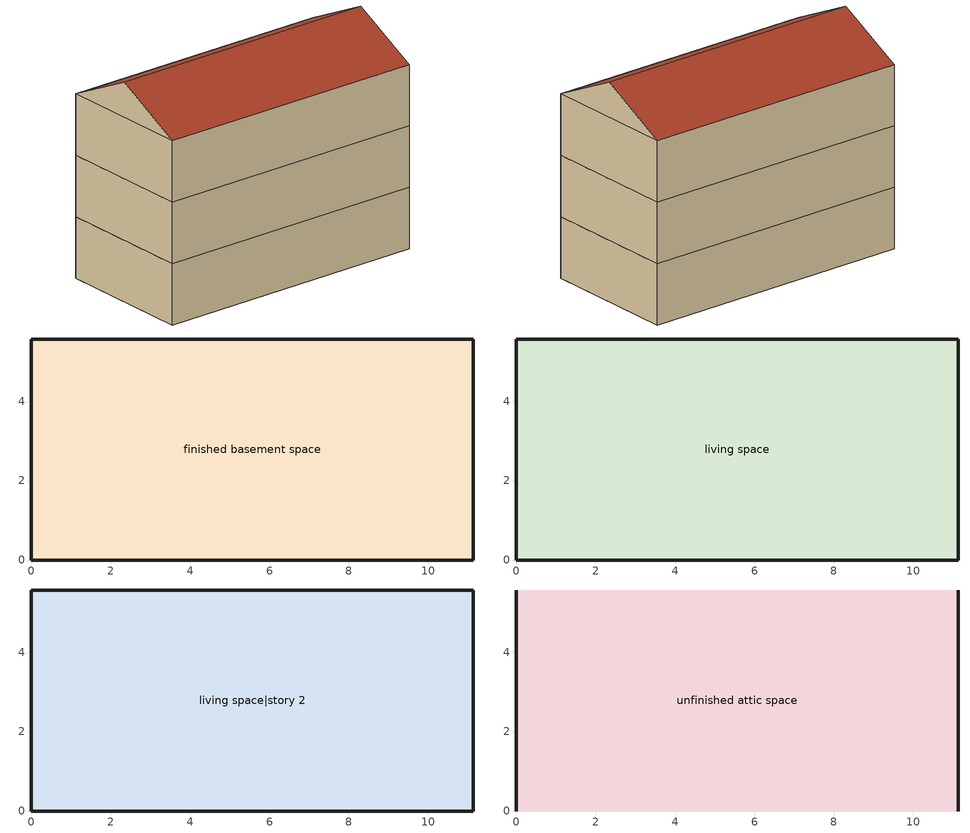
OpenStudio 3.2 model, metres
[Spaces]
finished basement space
 floor foundation: 0,0 0,5.56 11.13,5.56 11.13,0 z-2.44
 wall foundation: 0,5.56 0,0 11.13,0 11.13,5.56 0,5.56 z-2.44:0
living space
 floor to finished basement space: 0,0 0,5.56 11.13,5.56 11.13,0 z0
 wall outside: 0,5.56 0,0 11.13,0 11.13,5.56 0,5.56 z0:2.44
living space|story 2
 floor to living space: 0,0 0,5.56 11.13,5.56 11.13,0 z2.44
 wall outside: 0,5.56 0,0 11.13,0 11.13,5.56 0,5.56 z2.44:4.88
unfinished attic space
 floor to living space|story 2: 0,5.56 11.13,5.56 11.13,0 0,0 z4.88
 wall outside: 0,2.78,6.27 0,5.56,4.88 0,0,4.88; 11.13,2.78,6.27 11.13,0,4.88 11.13,5.56,4.88
 roof outside: 11.13,2.78,6.27 0,2.78,6.27 0,0,4.88 11.13,0,4.88; 0,2.78,6.27 11.13,2.78,6.27 11.13,5.56,4.88 0,5.56,4.88
[Site]
Denver Intl Ap_CO_USA: Latitude {deg}=39.83; Longitude {deg}=-104.65; Time Zone {hr}=-7; Elevation {m}=1650
[ClimateZones]
Climate Zone Institution Name 1=Building America; Climate Zone Document Year 1=0; Climate Zone Value 1=Cold
[Site:WaterMainsTemperature]
Calculation Method=Correlation; Annual Average Outdoor Air Temperature {C}=10.8753; Maximum Difference In Monthly Average Outdoor Air Temperatures {deltaC}=23.1524
[Site:GroundTemperature:Deep]
10.8753, 10.8753, 10.8753, 10.8753, 10.8753, 10.8753, 10.8753, 10.8753, 10.8753, 10.8753, 10.8753, 10.8753
[Building]
Building 1: North Axis {deg}=0; Standards Number of Stories=3; Standards Number of Above Ground Stories=2; Standards Building Type=singlefamilydetached; Standards Number of Living Units=1
[ThermalZone] Use Ideal Air Loads=No
living zone; unfinished attic zone; finished basement zone
[Sizing:Zone] Zone Cooling Design Supply Air Temperature Input Method=SupplyAirTemperature; Zone Cooling Design Supply Air Temperature {C}=14; Zone Cooling Design Supply Air Temperature Difference {deltaC}=11.11; Zone Heating Design Supply Air Temperature Input Method=SupplyAirTemperature; Zone Heating Design Supply Air Temperature {C}=40; Zone Heating Design Supply Air Temperature Difference {deltaC}=11.11; Zone Cooling Design Supply Air Humidity Ratio {kg-H2O/kg-air}=0.0085; Zone Heating Design Supply Air Humidity Ratio {kg-H2O/kg-air}=0.008; Cooling Design Air Flow Method=DesignDay; Heating Design Air Flow Method=DesignDay; Account for Dedicated Outdoor Air System=No; Dedicated Outdoor Air System Control Strategy=NeutralSupplyAir; Dedicated Outdoor Air Low Setpoint Temperature for Design {C}=autosize; Dedicated Outdoor Air High Setpoint Temperature for Design {C}=autosize
living zone; unfinished attic zone; finished basement zone
[Space]
Name | Space Type | Thermal Zone | Building Unit
living space; living space|story 2 | Space Type 1 | living zone | unit 1
unfinished attic space | Space Type 2 | unfinished attic zone
finished basement space | Space Type 3 | finished basement zone | unit 1
[SpaceType]
Name | Standards Space Type
Space Type 1 | living
Space Type 2 | unfinished attic
Space Type 3 | finished basement
[BuildingUnit]
unit 1: Building Unit Type=Residential
[External:File]
8760.csv: File=8760.csv
[People:Definition] Number of People Calculation Method=People; Number of People {people}=0.88; Fraction Radiant=0.319734; Sensible Heat Fraction=0.573; Carbon Dioxide Generation Rate {m3/s-W}=0; Enable ASHRAE 55 Comfort Warnings=No; Mean Radiant Temperature Calculation Type=ZoneAveraged
res occupants|finished basement space; res occupants|living space|story 2; res occupants|living space
[People] Number of People Schedule=occupants; Activity Level Schedule=res occupants activity schedule; Multiplier=1
Name | People Definition | Space or SpaceType
res occupants|finished basement space | res occupants|finished basement space | finished basement space
res occupants|living space|story 2 | res occupants|living space|story 2 | living space|story 2
res occupants|living space | res occupants|living space | living space
[Schedule:File]
occupants: External File=8760.csv; Column Number=1; Rows to Skip at Top=1; Number of Hours of Data=8760; Minutes per Item=60
[Schedule:Constant]
res occupants activity schedule: Value=112.539
